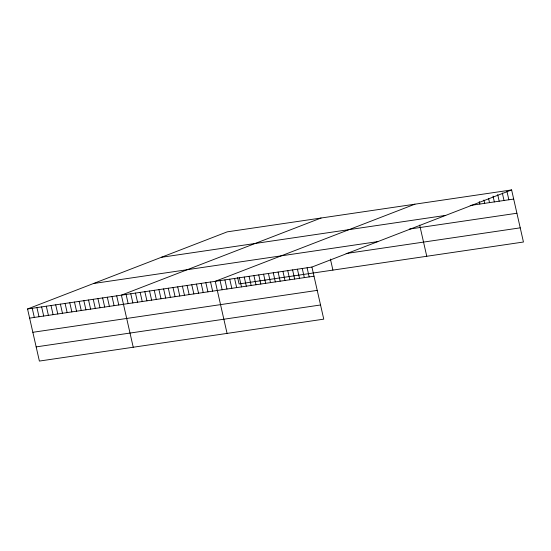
<?xml version="1.0" encoding="UTF-8"?>
<svg xmlns="http://www.w3.org/2000/svg" width="551" height="551" viewBox="0 0 551 551"><rect width="100%" height="100%" fill="white"/><g stroke="black" fill="none" stroke-linecap="round" stroke-linejoin="round"><path stroke-width="0.83" d="M511.617 189.93L311.928 267.063L323.761 319.153L39.383 361.07L27.55 308.98L227.239 231.847L511.617 189.93L523.45 242.02L239.072 283.937L237.639 277.635M321.081 218.01L121.392 295.15L133.232 347.24M414.924 204.18L215.241 281.32L227.074 333.41M470.182 205.475L513.69 199.063M161.34 257.303L445.718 215.379M409.276 229.106L516.914 213.237M93.45 283.524L377.828 241.607M346.118 253.508L520.227 227.845M27.55 308.98L311.928 267.063M29.623 318.12L314.001 276.203M32.846 332.294L317.224 290.377M36.166 346.896L320.544 304.978M506.968 191.472L508.855 199.772M502.326 193.015L504.02 200.488M497.677 194.558L499.185 201.198M493.035 196.101L494.35 201.914M488.579 198.47L489.515 202.623M483.93 200.013L484.687 203.34M479.28 201.556L479.852 204.049M419.683 225.125L426.763 256.27M330.414 259.08L332.914 270.1M307.093 267.779L309.166 276.912M302.258 268.489L304.331 277.621M297.423 269.205L299.503 278.338M292.588 269.914L294.668 279.047M287.753 270.631L289.833 279.763M282.918 271.34L284.998 280.473M278.09 272.049L280.163 281.189M273.255 272.766L275.328 281.898M268.42 273.475L270.493 282.615M263.585 274.191L265.658 283.324M258.75 274.901L260.823 284.04M253.915 275.617L255.988 284.75M249.08 276.326L251.153 285.466M244.245 277.043L246.318 286.176M239.41 277.752L241.49 286.892M234.574 278.469L236.655 287.601M229.739 279.178L231.819 288.311M224.911 279.894L226.984 289.027M220.076 280.604L222.149 289.736M210.544 282.009L212.624 291.142M205.854 282.697L207.927 291.837M201.163 283.393L203.236 292.526M196.473 284.082L198.546 293.222M191.776 284.777L193.856 293.91M187.085 285.466L189.158 294.599M182.395 286.155L184.468 295.295M177.704 286.851L179.778 295.983M173.007 287.539L175.087 296.679M168.317 288.235L170.39 297.368M163.626 288.924L165.699 298.057M158.929 289.619L161.009 298.752M154.239 290.308L156.319 299.441M149.548 290.997L151.621 300.137M144.858 291.693L146.931 300.825M140.161 292.381L142.241 301.521M135.47 293.077L137.543 302.21M130.78 293.766L132.853 302.898M126.089 294.461L128.163 303.594M116.702 295.839L118.775 304.978M112.011 296.534L114.085 305.667M107.321 297.223L109.394 306.363M102.624 297.919L104.704 307.052M97.933 298.608L100.006 307.74M93.243 299.296L95.316 308.436M88.546 299.992L90.626 309.125M83.855 300.681L85.935 309.82M79.165 301.376L81.238 310.509M74.475 302.065L76.548 311.198M69.777 302.761L71.857 311.894M65.087 303.449L67.16 312.582M60.396 304.138L62.47 313.278M55.706 304.834L57.779 313.967M51.009 305.523L53.089 314.662M46.318 306.218L48.392 315.351M41.628 306.907L43.701 316.04M36.938 307.603L39.011 316.735M32.24 308.291L34.32 317.424"/></g></svg>
